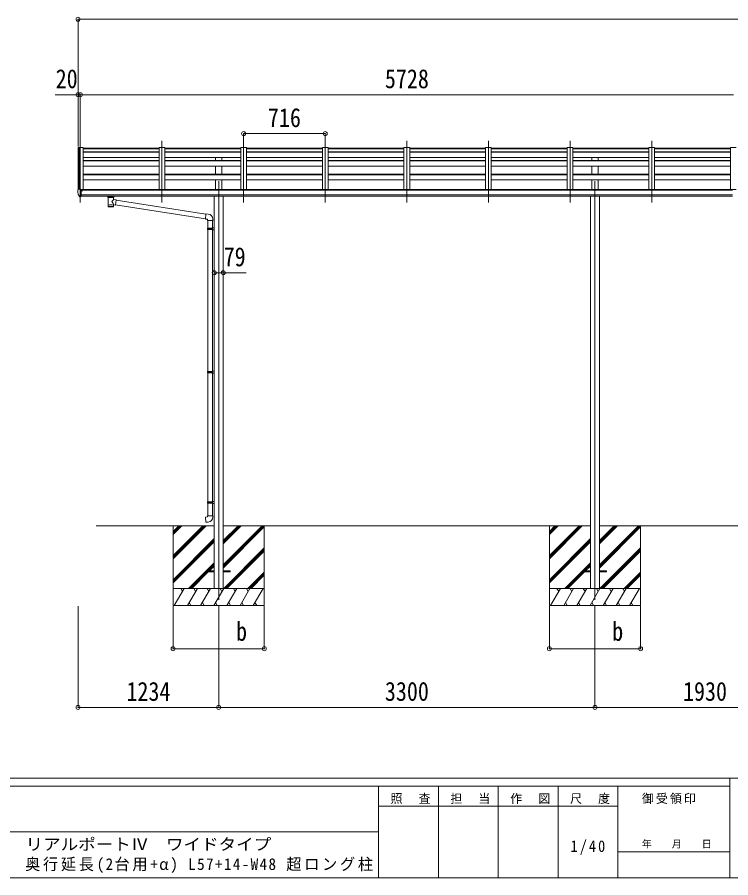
# Model space of a CAD drawing. Units: millimetres at full size. Extents: x -9783 to 9892, y -6828 to 6752.
# Drawn here: x 36 to 6295, y -6828 to 725 of the extents above; entities that cross this region are included whole.
import ezdxf
from ezdxf.enums import TextEntityAlignment as Align

# ---------------------------------------------------------------- set-up
doc = ezdxf.new("R2010")
doc.units = ezdxf.units.MM
doc.header["$LTSCALE"] = 35
doc.header["$PDMODE"] = 32
doc.header["$PDSIZE"] = 35
for name, color, linetype, lineweight in [('0-0_0', 7, 'Continuous', 9), ('0-1_本体', 4, 'Continuous', 9), ('0-2_部品', 7, 'Continuous', 9), ('0-8_PARTS2', 2, 'Continuous', 9), ('0-A_寸法', 6, 'Continuous', 9), ('F-0_240', 7, 'Continuous', 9)]:
    doc.layers.add(name, color=color, linetype=linetype, lineweight=lineweight)
doc.styles.add('ＭＳ ゴシック', font='')
doc.styles.get('ＭＳ ゴシック').set_extended_font_data('MS Gothic')

msp = doc.modelspace()

# ---------------------------------------------------------------- linework, layer by layer
at = {"layer": '0-0_0'}
for p, q in [((727.93, -3739.42), (1764.43, -3739.42)), ((1403.93, -3739.42), (1403.93, -4439.42)), ((1403.93, -4000.15), (1664.66, -3739.42)), ((1403.93, -4014.29), (1678.81, -3739.42)), ((1403.93, -4028.44), (1692.95, -3739.42)), ((1403.93, -3816.31), (1480.82, -3739.42)), ((1403.93, -3802.16), (1466.67, -3739.42)), ((1403.93, -3788.02), (1452.53, -3739.42)), ((1843.43, -4081.15), (2185.16, -3739.42)), ((1843.43, -4095.29), (2199.31, -3739.42)), ((1843.43, -3897.3), (2001.32, -3739.42)), ((1843.43, -3883.16), (1987.17, -3739.42)), ((1843.43, -3869.02), (1973.03, -3739.42)), ((1843.43, -3739.42), (5064.43, -3739.42)), ((1843.43, -4109.44), (2203.93, -3748.94)), ((2203.93, -3739.42), (2203.93, -4439.42)), ((4703.93, -3739.42), (4703.93, -4439.42)), ((4703.93, -4000.15), (4964.66, -3739.42)), ((4703.93, -4014.29), (4978.81, -3739.42)), ((4703.93, -4028.44), (4992.95, -3739.42)), ((4703.93, -3816.31), (4780.82, -3739.42)), ((4703.93, -3802.16), (4766.67, -3739.42)), ((4703.93, -3788.02), (4752.53, -3739.42)), ((5143.43, -4081.15), (5485.16, -3739.42)), ((5143.43, -4095.29), (5499.31, -3739.42)), ((5143.43, -3897.3), (5301.32, -3739.42)), ((5143.43, -3883.16), (5287.17, -3739.42)), ((5143.43, -3869.02), (5273.03, -3739.42)), ((5143.43, -3739.42), (6994.43, -3739.42)), ((5143.43, -4109.44), (5503.93, -3748.94)), ((5503.93, -3739.42), (5503.93, -4439.42)), ((1403.93, -4212.28), (1764.43, -3851.79)), ((4703.93, -4212.28), (5064.43, -3851.79)), ((1403.93, -4226.43), (1764.43, -3865.93)), ((1403.93, -4240.57), (1764.43, -3880.07)), ((4703.93, -4226.43), (5064.43, -3865.93)), ((4703.93, -4240.57), (5064.43, -3880.07)), ((1847.29, -4289.42), (2203.93, -3932.79)), ((1861.43, -4289.42), (2203.93, -3946.93)), ((1875.58, -4289.42), (2203.93, -3961.07)), ((5147.29, -4289.42), (5503.93, -3932.79)), ((5161.43, -4289.42), (5503.93, -3946.93)), ((5175.58, -4289.42), (5503.93, -3961.07)), ((1538.92, -4289.42), (1764.43, -4063.92)), ((1707.58, -4134.91), (1764.43, -4078.06)), ((4838.92, -4289.42), (5064.43, -4063.92)), ((5007.58, -4134.91), (5064.43, -4078.06)), ((1553.07, -4289.42), (1703.93, -4138.56)), ((1567.21, -4289.42), (1712.72, -4143.91)), ((1721.72, -4134.91), (1764.43, -4092.2)), ((2059.42, -4289.42), (2203.93, -4144.92)), ((4853.07, -4289.42), (5003.93, -4138.56)), ((4867.21, -4289.42), (5012.72, -4143.91)), ((5021.72, -4134.91), (5064.43, -4092.2)), ((5359.42, -4289.42), (5503.93, -4144.92)), ((2073.57, -4289.42), (2203.93, -4159.06)), ((2087.71, -4289.42), (2203.93, -4173.2)), ((5373.57, -4289.42), (5503.93, -4159.06)), ((5387.71, -4289.42), (5503.93, -4173.2)), ((2203.93, -4289.42), (1403.93, -4289.42)), ((1414.22, -4439.42), (1500.83, -4289.42)), ((1485.82, -4315.41), (1470.82, -4289.42)), ((1529.69, -4439.42), (1616.3, -4289.42)), ((1601.29, -4315.41), (1586.29, -4289.42)), ((1645.16, -4439.42), (1731.77, -4289.42)), ((1716.76, -4315.41), (1701.76, -4289.42)), ((1760.63, -4439.42), (1847.24, -4289.42)), ((1832.23, -4315.41), (1817.23, -4289.42)), ((1876.1, -4439.42), (1962.71, -4289.42)), ((1947.71, -4315.41), (1932.7, -4289.42)), ((1991.57, -4439.42), (2078.18, -4289.42)), ((2048.18, -4289.42), (2063.18, -4315.41)), ((2107.04, -4439.42), (2193.65, -4289.42)), ((5503.93, -4289.42), (4703.93, -4289.42)), ((4714.22, -4439.42), (4800.83, -4289.42)), ((4785.82, -4315.41), (4770.82, -4289.42)), ((4829.69, -4439.42), (4916.3, -4289.42)), ((4901.29, -4315.41), (4886.29, -4289.42)), ((4945.16, -4439.42), (5031.77, -4289.42)), ((5016.76, -4315.41), (5001.76, -4289.42)), ((5060.63, -4439.42), (5147.24, -4289.42)), ((5132.23, -4315.41), (5117.23, -4289.42)), ((5176.1, -4439.42), (5262.71, -4289.42)), ((5247.71, -4315.41), (5232.7, -4289.42)), ((5291.57, -4439.42), (5378.18, -4289.42)), ((5348.18, -4289.42), (5363.18, -4315.41)), ((5407.04, -4439.42), (5493.65, -4289.42)), ((1403.93, -4439.42), (2203.93, -4439.42)), ((1544.69, -4413.45), (1559.69, -4439.42)), ((1660.16, -4413.44), (1675.16, -4439.42)), ((1775.63, -4413.44), (1790.63, -4439.42)), ((1891.1, -4413.45), (1906.1, -4439.42)), ((2006.57, -4413.45), (2021.57, -4439.42)), ((2122.04, -4413.45), (2137.04, -4439.42)), ((4703.93, -4439.42), (5503.93, -4439.42)), ((4844.69, -4413.45), (4859.69, -4439.42)), ((4960.16, -4413.44), (4975.16, -4439.42)), ((5075.63, -4413.44), (5090.63, -4439.42)), ((5191.1, -4413.45), (5206.1, -4439.42)), ((5306.57, -4413.45), (5321.57, -4439.42)), ((5422.04, -4413.45), (5437.04, -4439.42))]:
    msp.add_line(p, q, dxfattribs=at)
at = {"layer": '0-1_本体'}
for p, q in [((569.94, -420.06), (569.93, -790.21)), ((570.88, -419.17), (578.72, -418.76)), ((578.93, -418.84), (578.93, -783.66)), ((579.01, -418.95), (579.63, -420.57)), ((614.93, -418.75), (614.93, -793.47)), ((1280.93, -424.84), (614.93, -424.84)), ((1280.93, -431.91), (614.93, -431.91)), ((1280.93, -419.35), (1280.93, -786.94)), ((1330.93, -419.35), (1280.93, -419.35)), ((1330.93, -419.35), (1330.93, -786.94)), ((1996.93, -424.84), (1330.93, -424.84)), ((1996.93, -431.91), (1330.93, -431.91)), ((1996.93, -419.35), (1996.93, -786.94)), ((2046.93, -419.35), (1996.93, -419.35)), ((2046.93, -419.35), (2046.93, -786.94)), ((2712.93, -424.84), (2046.93, -424.84)), ((2712.93, -431.91), (2046.93, -431.91)), ((2712.93, -419.35), (2712.93, -786.94)), ((2762.93, -419.35), (2712.93, -419.35)), ((2762.93, -419.35), (2762.93, -786.94)), ((3428.93, -424.84), (2762.93, -424.84)), ((3428.93, -431.91), (2762.93, -431.91)), ((3428.93, -419.35), (3428.93, -786.94)), ((3478.93, -419.35), (3428.93, -419.35)), ((3478.93, -419.35), (3478.93, -786.94)), ((4144.93, -424.84), (3478.93, -424.84)), ((4144.93, -431.91), (3478.93, -431.91)), ((4144.93, -419.35), (4144.93, -786.94)), ((4194.93, -419.35), (4144.93, -419.35)), ((4194.93, -419.35), (4194.93, -786.94)), ((4860.93, -424.84), (4194.93, -424.84)), ((4860.93, -431.91), (4194.93, -431.91)), ((4860.93, -419.35), (4860.93, -786.94)), ((4910.93, -419.35), (4860.93, -419.35)), ((4910.93, -419.35), (4910.93, -786.94)), ((5576.93, -424.84), (4910.93, -424.84)), ((5576.93, -431.91), (4910.93, -431.91)), ((5576.93, -419.35), (5576.93, -786.94)), ((5626.93, -419.35), (5576.93, -419.35)), ((5626.93, -419.35), (5626.93, -786.94)), ((6292.93, -424.84), (5626.93, -424.84)), ((6292.93, -431.91), (5626.93, -431.91)), ((6292.93, -419.35), (6292.93, -786.94)), ((6342.93, -419.35), (6292.93, -419.35)), ((1280.93, -458.04), (614.93, -458.04)), ((1280.93, -460.6), (614.93, -460.6)), ((1280.93, -505.34), (614.93, -505.34)), ((1996.93, -458.04), (1330.93, -458.04)), ((1996.93, -460.6), (1330.93, -460.6)), ((1996.93, -505.34), (1330.93, -505.34)), ((1776.43, -532.17), (1776.43, -505.18)), ((1831.43, -532.17), (1831.43, -505.18)), ((2712.93, -458.04), (2046.93, -458.04)), ((2712.93, -460.6), (2046.93, -460.6)), ((2712.93, -505.34), (2046.93, -505.34)), ((3428.93, -458.04), (2762.93, -458.04)), ((3428.93, -460.6), (2762.93, -460.6)), ((3428.93, -505.34), (2762.93, -505.34)), ((4144.93, -458.04), (3478.93, -458.04)), ((4144.93, -460.6), (3478.93, -460.6)), ((4144.93, -505.34), (3478.93, -505.34)), ((4860.93, -458.04), (4194.93, -458.04)), ((4860.93, -460.6), (4194.93, -460.6)), ((4860.93, -505.34), (4194.93, -505.34)), ((5576.93, -458.04), (4910.93, -458.04)), ((5576.93, -460.6), (4910.93, -460.6)), ((5576.93, -505.34), (4910.93, -505.34)), ((5076.43, -532.17), (5076.43, -505.18)), ((5131.43, -532.17), (5131.43, -505.18)), ((6292.93, -458.04), (5626.93, -458.04)), ((6292.93, -460.6), (5626.93, -460.6)), ((6292.93, -505.34), (5626.93, -505.34)), ((1280.93, -532.31), (614.93, -532.31)), ((1280.93, -537.26), (614.93, -537.26)), ((1280.93, -581.45), (614.93, -581.45)), ((1996.93, -532.31), (1330.93, -532.31)), ((1996.93, -537.26), (1330.93, -537.26)), ((1996.93, -581.45), (1330.93, -581.45)), ((1776.43, -653.08), (1776.43, -581.3)), ((1831.43, -653.08), (1831.43, -581.3)), ((2712.93, -532.31), (2046.93, -532.31)), ((2712.93, -537.26), (2046.93, -537.26)), ((2712.93, -581.45), (2046.93, -581.45)), ((3428.93, -532.31), (2762.93, -532.31)), ((3428.93, -537.26), (2762.93, -537.26)), ((3428.93, -581.45), (2762.93, -581.45)), ((4144.93, -532.31), (3478.93, -532.31)), ((4144.93, -537.26), (3478.93, -537.26)), ((4144.93, -581.45), (3478.93, -581.45)), ((4860.93, -532.31), (4194.93, -532.31)), ((4860.93, -537.26), (4194.93, -537.26)), ((4860.93, -581.45), (4194.93, -581.45)), ((5576.93, -532.31), (4910.93, -532.31)), ((5576.93, -537.26), (4910.93, -537.26)), ((5576.93, -581.45), (4910.93, -581.45)), ((5076.43, -653.08), (5076.43, -581.3)), ((5131.43, -653.08), (5131.43, -581.3)), ((6292.93, -532.31), (5626.93, -532.31)), ((6292.93, -537.26), (5626.93, -537.26)), ((6292.93, -581.45), (5626.93, -581.45)), ((1280.93, -653.25), (614.93, -653.25)), ((1280.93, -660.05), (614.93, -660.05)), ((1996.93, -653.25), (1330.93, -653.25)), ((1996.93, -660.05), (1330.93, -660.05)), ((2712.93, -653.25), (2046.93, -653.25)), ((2712.93, -660.05), (2046.93, -660.05)), ((3428.93, -653.25), (2762.93, -653.25)), ((3428.93, -660.05), (2762.93, -660.05)), ((4144.93, -653.25), (3478.93, -653.25)), ((4144.93, -660.05), (3478.93, -660.05)), ((4860.93, -653.25), (4194.93, -653.25)), ((4860.93, -660.05), (4194.93, -660.05)), ((5576.93, -653.25), (4910.93, -653.25)), ((5576.93, -660.05), (4910.93, -660.05)), ((6292.93, -653.25), (5626.93, -653.25)), ((6292.93, -660.05), (5626.93, -660.05)), ((1280.93, -703.6), (614.93, -703.6)), ((1996.93, -703.6), (1330.93, -703.6)), ((1776.43, -786.97), (1776.43, -703.43)), ((1831.43, -786.97), (1831.43, -703.43)), ((2712.93, -703.6), (2046.93, -703.6)), ((3428.93, -703.6), (2762.93, -703.6)), ((4144.93, -703.6), (3478.93, -703.6)), ((4860.93, -703.6), (4194.93, -703.6)), ((5576.93, -703.6), (4910.93, -703.6)), ((5076.43, -786.97), (5076.43, -703.43)), ((5131.43, -786.97), (5131.43, -703.43)), ((6292.93, -703.6), (5626.93, -703.6)), ((6311.43, -793.47), (596.43, -793.47)), ((619.93, -793.47), (619.93, -786.94)), ((6287.93, -786.94), (619.93, -786.94)), ((6287.93, -793.47), (6287.93, -786.94)), ((6342.93, -786.94), (6292.93, -786.94)), ((596.43, -834.87), (6311.43, -834.87)), ((6311.43, -846.72), (596.43, -846.64)), ((1764.43, -847.04), (1764.43, -4289.44)), ((1843.43, -847.04), (1843.43, -4289.44)), ((5064.43, -847.04), (5064.43, -4289.44)), ((5143.43, -847.04), (5143.43, -4289.44))]:
    msp.add_line(p, q, dxfattribs=at)
msp.add_lwpolyline([(579.63, -783.66), (579.63, -418.75), (614.93, -418.75)], dxfattribs=at)
msp.add_circle((603.91, -798.38), 3, dxfattribs=at)
for centre, radius, start, end in [((570.93, -420.17), 1, 93, 173.32986), ((578.73, -419.06), 0.301, 21.06327, 92.86679)]:
    msp.add_arc(centre, radius, start, end, dxfattribs=at)
at = {"layer": '0-2_部品'}
for p, q in [((567.93, -793.04), (567.93, -793.66)), ((574.84, -784.23), (570.78, -790.04)), ((589.93, -852.16), (589.93, -783.66)), ((591.43, -784.58), (589.93, -784.58)), ((596.43, -793.4), (589.93, -793)), ((591.43, -784.58), (591.43, -790.75)), ((601.11, -786.08), (591.43, -785.36)), ((591.43, -788.35), (605.43, -788.41)), ((600.91, -798.58), (601.43, -798.58)), ((601.43, -798.58), (601.73, -798.58)), ((601.93, -788.39), (601.93, -786.5)), ((606.43, -789.51), (606.43, -793.47)), ((582.31, -850.35), (572.57, -834.97)), ((588.43, -852.07), (584.72, -851.85)), ((588.43, -852.07), (589.93, -852.16)), ((589.93, -849.97), (590.43, -849.97)), ((590.43, -849.97), (590.93, -848.97)), ((596.43, -848.97), (590.93, -848.97)), ((830.43, -852.97), (830.43, -846.86)), ((834.53, -857.47), (834.51, -937.76)), ((880.33, -875.05), (880.33, -857.46)), ((905.55, -878.95), (880.33, -875.04)), ((884.43, -852.97), (884.43, -846.86)), ((905.55, -878.95), (898.53, -924.21)), ((1690.35, -1002.77), (905.24, -880.97)), ((880.35, -937.76), (880.33, -921.14)), ((880.33, -921.39), (898.53, -924.21)), ((1686.68, -1044.7), (898.8, -922.47)), ((1711.36, -1002.7), (1690.52, -1000.88)), ((1752.43, -1058.44), (1752.43, -1047.53)), ((1706.43, -1058.44), (1752.43, -1058.44)), ((1706.43, -1129.32), (1707.43, -1127.32)), ((1706.43, -1129.32), (1750.43, -1129.32)), ((1706.43, -1129.32), (1706.43, -1137.32)), ((1707.43, -1127.32), (1750.43, -1127.32)), ((1708.43, -1058.44), (1708.43, -1127.32)), ((1745.96, -1129.32), (1745.53, -1127.32)), ((1748.43, -1124.82), (1764.43, -1124.35)), ((1748.43, -1126.82), (1748.43, -1124.82)), ((1748.43, -1126.82), (1750.43, -1126.82)), ((1750.43, -1058.44), (1750.43, -1124.76)), ((1764.43, -1124.35), (1764.43, -1142.29)), ((1706.43, -1137.32), (1750.43, -1137.32)), ((1706.43, -1137.32), (1707.43, -1139.32)), ((1707.43, -1139.32), (1750.43, -1139.32)), ((1708.43, -1139.32), (1708.43, -2383.51)), ((1748.43, -1141.82), (1748.43, -1139.82)), ((1748.43, -1141.82), (1764.43, -1142.29)), ((1750.43, -1141.88), (1750.43, -2380.95)), ((1706.43, -2385.51), (1707.43, -2383.51)), ((1706.43, -2385.51), (1750.43, -2385.51)), ((1706.43, -2385.51), (1706.43, -2393.51)), ((1706.43, -2393.51), (1750.43, -2393.51)), ((1706.43, -2393.51), (1707.43, -2395.51)), ((1707.43, -2383.51), (1750.43, -2383.51)), ((1707.43, -2395.51), (1750.43, -2395.51)), ((1708.43, -2395.51), (1708.43, -3528.67)), ((1745.96, -2385.51), (1745.53, -2383.51)), ((1748.43, -2381.01), (1764.43, -2380.54)), ((1748.43, -2383.01), (1748.43, -2381.01)), ((1748.43, -2383.01), (1750.43, -2383.01)), ((1748.43, -2398.01), (1748.43, -2396.01)), ((1748.43, -2398.01), (1764.43, -2398.48)), ((1750.43, -2398.06), (1750.43, -3526.11)), ((1764.43, -2380.54), (1764.43, -2398.48)), ((1706.43, -3530.67), (1707.43, -3528.67)), ((1706.43, -3530.67), (1750.43, -3530.67)), ((1706.43, -3530.67), (1706.43, -3538.67)), ((1706.43, -3538.67), (1750.43, -3538.67)), ((1706.43, -3538.67), (1707.43, -3540.67)), ((1707.43, -3528.67), (1750.43, -3528.67)), ((1707.43, -3540.67), (1750.43, -3540.67)), ((1708.43, -3540.67), (1708.43, -3650.67)), ((1745.96, -3530.67), (1745.53, -3528.67)), ((1748.43, -3526.17), (1764.43, -3525.7)), ((1748.43, -3528.17), (1748.43, -3526.17)), ((1748.43, -3528.17), (1750.43, -3528.17)), ((1748.43, -3543.17), (1748.43, -3541.17)), ((1748.43, -3543.17), (1764.43, -3543.64)), ((1750.43, -3543.22), (1750.43, -3650.67)), ((1764.43, -3525.7), (1764.43, -3543.64)), ((1706.43, -3650.67), (1752.43, -3650.67)), ((1706.43, -3660.67), (1706.43, -3650.67)), ((1752.43, -3650.67), (1752.43, -3661.58))]:
    msp.add_line(p, q, dxfattribs=at)
at = {"layer": '0-2_部品', "color": 4}
for p, q in [((1703.93, -4134.91), (1764.43, -4134.91)), ((1703.93, -4134.91), (1703.93, -4143.91)), ((1703.93, -4143.91), (1764.43, -4143.91)), ((1843.43, -4134.91), (1903.93, -4134.91)), ((1843.43, -4143.91), (1903.93, -4143.91)), ((1903.93, -4134.91), (1903.93, -4143.91)), ((5003.93, -4134.91), (5064.43, -4134.91)), ((5003.93, -4134.91), (5003.93, -4143.91)), ((5003.93, -4143.91), (5064.43, -4143.91)), ((5143.43, -4134.91), (5203.93, -4134.91)), ((5143.43, -4143.91), (5203.93, -4143.91)), ((5203.93, -4134.91), (5203.93, -4143.91))]:
    msp.add_line(p, q, dxfattribs=at)
at = {"layer": '0-2_部品'}
for points in [[(589.93, -783.66), (577.93, -783.66), (575.6, -783.81)], [(596.43, -848.97), (596.43, -790.75), (591.43, -790.75)], [(601.11, -786.08), (601.28, -786.1), (601.43, -786.13), (601.58, -786.17), (601.7, -786.22), (601.8, -786.28), (601.87, -786.35), (601.92, -786.42), (601.93, -786.5)], [(601.73, -797.39), (601.73, -798.58), (606.43, -798.58)], [(606.43, -796.96), (606.43, -798.58), (606.91, -798.58)], [(589.93, -838.27), (593.1, -837.87), (596.43, -837.44)], [(830.47, -853.03), (830.45, -852.67), (830.69, -851.72), (831.21, -850.83), (832.02, -849.99), (833.13, -849.2), (834.53, -848.47)], [(830.47, -852.92), (830.45, -853.27), (830.69, -854.23), (831.21, -855.11), (832.02, -855.95), (833.13, -856.75), (834.53, -857.47)], [(880.33, -848.48), (880.56, -848.58), (881.92, -849.31), (883.03, -850.16), (883.79, -851.03), (884.25, -851.92), (884.42, -852.81)], [(880.33, -857.46), (880.56, -857.37), (881.92, -856.63), (883.03, -855.78), (883.79, -854.92), (884.25, -854.02), (884.42, -853.13)], [(1690.52, -1000.88), (1686.51, -1046.7), (1706.43, -1048.44), (1706.43, -1058.44)], [(1745.96, -1129.32), (1745.96, -1137.32), (1745.53, -1139.32)], [(1748.43, -1139.82), (1750.43, -1139.82), (1750.43, -1126.82)], [(1745.96, -2385.51), (1745.96, -2393.51), (1745.53, -2395.51)], [(1748.43, -2396.01), (1750.43, -2396.01), (1750.43, -2383.01)], [(1745.96, -3530.67), (1745.96, -3538.67), (1745.53, -3540.67)], [(1748.43, -3541.17), (1750.43, -3541.17), (1750.43, -3528.17)], [(1711.36, -3706.41), (1690.52, -3708.23), (1686.51, -3662.41), (1706.43, -3660.67)]]:
    msp.add_lwpolyline(points, dxfattribs=at)
for centre, radius, start, end in [((570.93, -793.04), 3, 93, 180), ((760.43, -793.66), 192.49, 180.0008, 192.1233), ((575.66, -784.81), 1, 93.5, 145), ((603.93, -798.58), 2.5, 151.64236, 180), ((603.93, -798.58), 2.5, 0, 151.64236), ((575.16, -833.47), 3, 191.83348, 210), ((584.91, -848.85), 3, 210, 266.5), ((847.5, -898.19), 51.38, 92.46126, 104.61963), ((867.39, -898.19), 51.38, 75.38037, 87.53874), ((1707.43, -1047.53), 45, 0, 85), ((1707.43, -3661.58), 45, 275, 0)]:
    msp.add_arc(centre, radius, start, end, dxfattribs=at)
for centre, major_axis, ratio, start_param, end_param in [((605.43, -789.51), (-0.02, 1.1), 0.906239, 4.6917496, 6.2625459), ((857.43, -858.67), (-22.91, -0.42), 0.072511, 4.711586, 6.2823824), ((857.46, -857.03), (-22.91, -0.42), 0.072511, 4.711586, 6.2823824), ((857.41, -857.04), (22.92, -0.42), 0.07247, 0.0008089, 1.5716053), ((857.41, -858.67), (22.92, -0.42), 0.07247, 0.0008089, 1.5716053), ((857.43, -894.6), (-22.81, 26.62), 0.234429, 3.1563334, 4.5976381), ((859.98, -897.24), (20.32, 22.25), 0.045535, 4.9756507, 6.2441899), ((868.43, -852.97), (16, 0), 0.361356, 0, 0.0194874), ((868.43, -852.97), (16, 0), 0.361356, 6.2636979, 6.2831853), ((857.43, -937.76), (22.92, 0), 0.101955, 6.2829723, 9.4248207), ((857.43, -937.76), (22.92, 0), 0.101955, 3.1415499, 6.2833984), ((857.43, -925.32), (22.91, 0), 0.122865, 6.2831853, 9.424778)]:
    msp.add_ellipse(centre, major_axis=major_axis, ratio=ratio, start_param=start_param, end_param=end_param, dxfattribs=at)
at = {"layer": '0-8_PARTS2'}
for p, q in [((1305.93, -903.01), (1305.93, -359.16)), ((2021.93, -903.01), (2021.93, -359.16)), ((2737.93, -903.01), (2737.93, -359.16)), ((3453.93, -903.01), (3453.93, -359.16)), ((4169.93, -903.01), (4169.93, -359.16)), ((4885.93, -903.01), (4885.93, -359.16)), ((5601.93, -903.01), (5601.93, -359.16)), ((589.93, -383.72), (589.93, -903.01)), ((1803.93, -714.23), (1803.93, -4389.46)), ((5103.93, -714.23), (5103.93, -4389.46))]:
    msp.add_line(p, q, dxfattribs=at)
at = {"layer": '0-A_寸法'}
for p, q in [((569.94, 707.1), (569.94, 44.47)), ((569.94, 707.1), (7769.93, 707.1)), ((569.94, 44.47), (369.94, 44.47)), ((569.94, 44.47), (569.94, -411.1)), ((589.94, 44.47), (569.94, 44.47)), ((589.94, 44.47), (589.94, -411.1)), ((589.94, 44.47), (589.94, -411.1)), ((589.94, 44.47), (6317.93, 44.47)), ((2021.93, -296.97), (2021.93, -414.57)), ((2021.93, -296.97), (2737.93, -296.97)), ((2737.93, -296.97), (2737.93, -414.57)), ((1764.43, -1518.17), (1843.43, -1518.17)), ((1843.43, -1518.17), (2043.43, -1518.17)), ((569.94, -5332.3), (569.94, -4442.91)), ((1403.93, -4817.32), (1403.93, -4442.91)), ((1803.93, -5332.3), (1803.93, -4442.91)), ((2203.93, -4817.32), (2203.93, -4442.91)), ((4703.93, -4817.32), (4703.93, -4442.91)), ((5103.93, -5332.3), (5103.93, -4442.91)), ((5503.93, -4817.32), (5503.93, -4442.91)), ((1403.93, -4817.32), (2203.93, -4817.32)), ((4703.93, -4817.32), (5503.93, -4817.32)), ((569.94, -5332.3), (1803.93, -5332.3)), ((1803.93, -5332.3), (5103.93, -5332.3)), ((5103.93, -5332.3), (7033.93, -5332.3))]:
    msp.add_line(p, q, dxfattribs=at)
for p in [(569.94, 707.1), (569.94, 44.47), (589.94, 44.47), (2021.93, -296.97), (2737.93, -296.97), (1764.43, -1518.17), (1843.43, -1518.17), (1403.93, -4817.32), (2203.93, -4817.32), (4703.93, -4817.32), (5503.93, -4817.32), (569.94, -5332.3), (1803.93, -5332.3), (5103.93, -5332.3)]:
    msp.add_point(p, dxfattribs=at)
at = {"layer": 'F-0_240', "color": 5}
for p, q in [((-9783.03, -5953.1), (9396.97, -5953.1)), ((6285.75, -5953.1), (6285.75, -6828.1)), ((-9783.03, -6023.1), (6285.75, -6023.1)), ((3205.75, -6023.1), (3205.75, -6828.1)), ((3730.75, -6023.1), (3730.75, -6828.1)), ((4255.75, -6023.1), (4255.75, -6828.1)), ((4780.75, -6023.1), (4780.75, -6828.1)), ((5305.75, -6023.1), (5305.75, -6828.1)), ((3205.75, -6198.1), (5305.75, -6198.1)), ((-3969.25, -6425.6), (3205.75, -6425.6)), ((5305.75, -6600.6), (6285.75, -6600.6)), ((-9783.03, -6828.1), (9396.97, -6828.1))]:
    msp.add_line(p, q, dxfattribs=at)

# ---------------------------------------------------------------- texts
at = {"layer": '0-A_寸法', "color": 7, "style": 'ＭＳ ゴシック', "width": 0.85}
for s, p in [('20', (373.69, 51.47)), ('5728', (3261.44, 51.47)), ('716', (2235.56, -289.97)), ('79', (1847.18, -1511.17)), ('b', (1955.81, -4798.32)), ('b', (5255.81, -4798.32)), ('1234', (994.44, -5325.3)), ('3300', (3261.43, -5325.3)), ('1930', (5876.43, -5325.3))]:
    msp.add_text(s, height=166.8, dxfattribs=at).set_placement(p, align=Align.BOTTOM_LEFT)
at = {"layer": 'F-0_240', "style": 'ＭＳ ゴシック', "width": 1.1}
msp.add_text('リアルポートⅣ\u3000ワイドタイプ', height=102.6, dxfattribs=at).set_placement((109.35, -6616.22), align=Align.BOTTOM_LEFT)
at = {"layer": 'F-0_240', "style": 'ＭＳ ゴシック'}
msp.add_text('年\u3000\u3000月\u3000\u3000日', height=64.15, dxfattribs=at).set_placement((5515.76, -6583.1), align=Align.BOTTOM_LEFT)
at = {"layer": 'F-0_240', "attachment_point": 7, "style": 'ＭＳ ゴシック'}
for s, insert, char_height in [('\\T1.17;照\u3000査', (3310.76, -6180.6), 76.98), ('\\T1.17;担\u3000当', (3835.76, -6180.6), 76.98), ('\\T1.17;作\u3000図', (4360.75, -6180.6), 76.98), ('\\T1.17;尺\u3000度', (4885.76, -6180.6), 76.98), ('\\T1.17;御受領印', (5515.75, -6180.6), 76.98), ('\\T1.28;\\W0.9;1/40', (4890.13, -6626.85), 102.6), ('\\T1.18;\\W0.95;奥行延長(2台用+α)\\~L57+14-W48\\~超ロング柱', (105.77, -6786.55), 102.6)]:
    msp.add_mtext(s, dxfattribs=dict(at, insert=insert, char_height=char_height))

doc.saveas('drawing.dxf')
